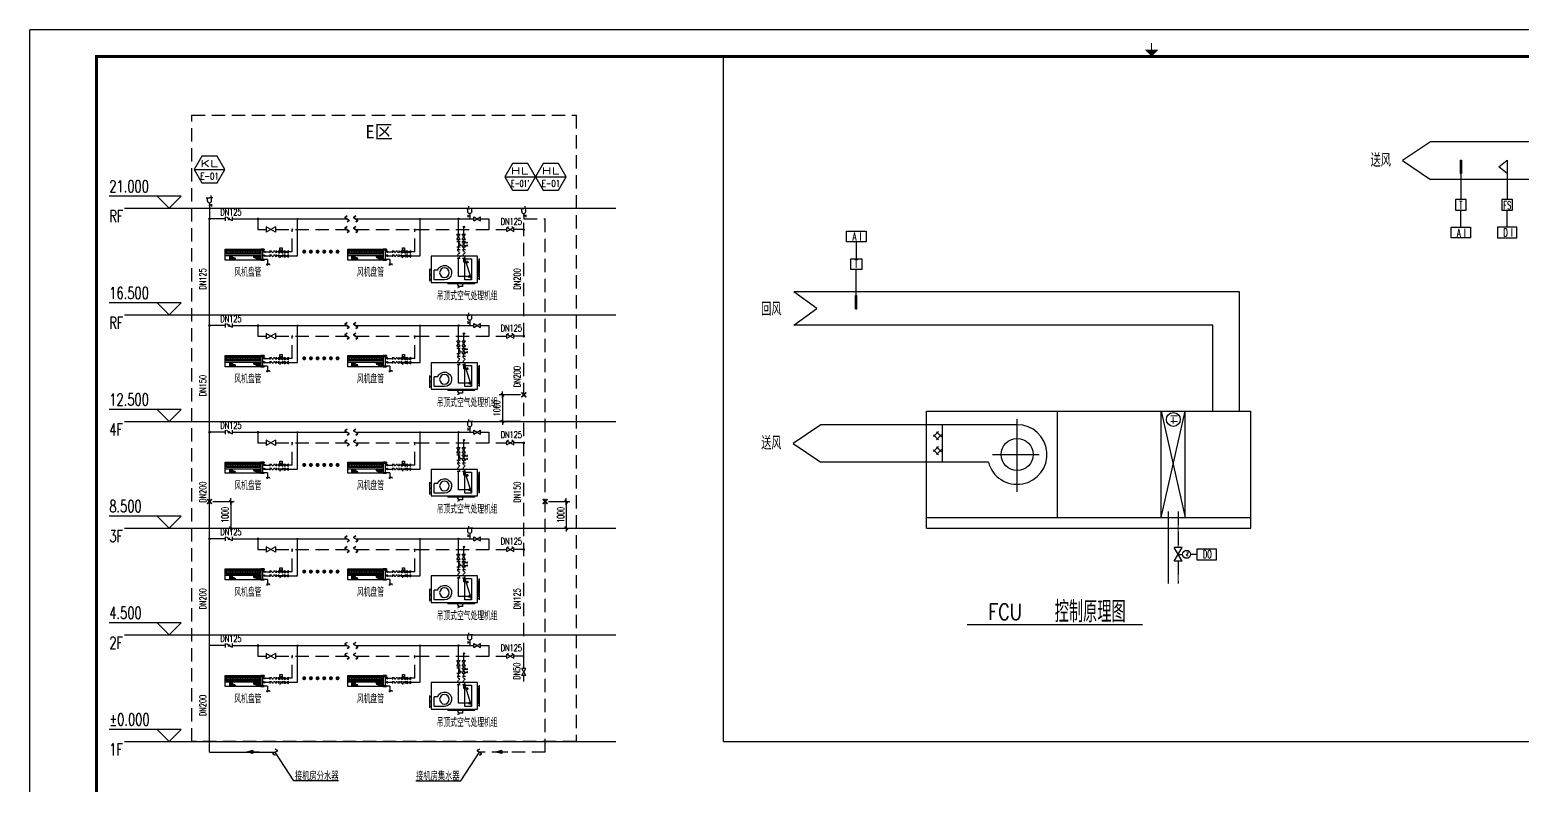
# Model space of a CAD drawing. Extents: x -345393 to -54719, y 203828 to 476815.
# Drawn here: x -261293 to -205349, y 300792 to 329124 of the extents above; entities that cross this region are included whole.
import ezdxf
from ezdxf.enums import TextEntityAlignment as Align

# ---------------------------------------------------------------- set-up
doc = ezdxf.new("R2010")
doc.units = 0
doc.header["$LTSCALE"] = 1000
doc.header["$MEASUREMENT"] = 0
for name, pattern in [('CHENG_DOTE', [1.42, 1, -0.2, 0.02, -0.2]), ('CONTINOUS', [0]), ('DASHDOT2', [0.5, 0.25, -0.125, 0, -0.125]), ('DASHED', [0.75, 0.5, -0.25])]:
    doc.linetypes.add(name, pattern=pattern)
doc.layers.get('0').update_dxf_attribs({"color": 252, "linetype": 'CONTINUOUS'})
doc.layers.get('Defpoints').update_dxf_attribs({"color": 252, "linetype": 'CONTINUOUS'})
for name, color, linetype in [('PUB_DIM', 252, 'CONTINUOUS'), ('PUB_TEXT', 252, 'CONTINUOUS'), ('图框', 252, 'CONTINUOUS'), ('暖通-水-标注', 95, 'CONTINUOUS'), ('暖通-水-水阀', 3, 'CONTINUOUS'), ('暖通-水-管道-供水', 1, 'CONTINUOUS'), ('暖通-水-管道-凝结水1', 128, 'DASHDOT2'), ('暖通-水-管道-回水', 6, 'DASHED'), ('暖通-水-管道-接点', 7, 'CONTINUOUS'), ('暖通-水-管道-水管', 6, 'CONTINUOUS'), ('暖通-水-管道-管径', 201, 'CONTINUOUS'), ('暖通-水-说明', 3, 'CONTINUOUS'), ('暖通-风-标注', 160, 'CONTINUOUS'), ('暖通-风-法兰', 2, 'CONTINUOUS'), ('暖通-风-设备', 40, 'CONTINUOUS'), ('暖通-风-说明', 3, 'CONTINUOUS'), ('暖通-风-轴线', 5, 'CHENG_DOTE'), ('暖通-风-风口标注', 3, 'CONTINUOUS'), ('暖通-风-风管', 4, 'CONTINUOUS')]:
    doc.layers.add(name, color=color, linetype=linetype)
doc.layers.add('暖通-风-风口', color=3, linetype='CONTINUOUS', lineweight=20)
doc.styles.add('_TCH_DIM', font='SIMPLEX', dxfattribs={"bigfont": 'GBCBIG'})
doc.styles.add('BT', font='romanc', dxfattribs={"bigfont": 'HZTXT.SHX'})
doc.styles.add('DIM_FONT', font='SIMPLEX', dxfattribs={"width": 0.7, "bigfont": 'GBCBIG'})
doc.styles.add('HT', font='simhei.ttf')
doc.styles.add('HZTXT', font='tj-romans1.shx', dxfattribs={"width": 0.75, "bigfont": 'tj-hztxt1.shx'})
doc.styles.add('HZXY', font='romans.shx', dxfattribs={"bigfont": 'HZTXT.SHX'})
doc.styles.add('M-TEXT2', font='romanc.shx', dxfattribs={"width": 0.8, "bigfont": 'hzf.shx'})
doc.styles.add('NT3', font='romans.shx', dxfattribs={"width": 0.65, "bigfont": 'hztxt.shx'})
doc.dimstyles.new('暖-标注100', dxfattribs={"dimscale": 0.85, "dimtxt": 300, "dimasz": 1, "dimexe": 150, "dimexo": 150, "dimgap": 100, "dimtad": 1, "dimdec": 0, "dimdsep": 46, "dimtxsty": 'NT3', "dimblk": '_DIMX', "dimcen": 0.09, "dimclrt": 7, "dimadec": 0, "dimazin": 0, "dimtfac": 1, "dimtdec": 0, "dimtix": 1, "dimtmove": 2, "dimatfit": 3, "dimldrblk": '_DIMX', "dimfxl": 0, "dimtolj": 1, "dimtzin": 0, "dimarcsym": 0})
pattern_1 = [(90, (170159.227, -52779.35), (31.75, 2e-15), [])]

# ---------------------------------------------------------------- blocks, each defined once
blk = doc.blocks.new('TJAD_TK_A1')
at = {"layer": '图框'}
for p in [(1341.38, 950.45), (500.38, 356.45)]:
    blk.add_line(p, (500.38, 950.45), dxfattribs=at)
at = {"layer": '图框', "const_width": 0.3}
blk.add_lwpolyline([(920.88, 942.95), (920.88, 945.45)], dxfattribs=at)
at = {"layer": '图框', "const_width": 1.2}
blk.add_lwpolyline([(1331.38, 940.45), (525.38, 940.45), (525.38, 366.45), (1331.38, 366.45)], close=True, dxfattribs=at)
at = {"layer": '图框'}
blk.add_solid([(918.38, 942.95), (923.38, 942.95), (920.88, 940.45)], dxfattribs=at)
blk = doc.blocks.new('平衡阀')
for p, q in [((260, -150), (-260, 150)), ((260, 150), (-260, -150)), ((-260, 150), (-260, -150)), ((260, 150), (260, -150)), ((-170, -98), (-170, -233)), ((170, -98), (170, -233))]:
    blk.add_line(p, q)
blk = doc.blocks.new('截止阀')
for p, q in [((-260, 150), (260, -150)), ((-260, -150), (260, 150)), ((-260, -150), (-260, 150)), ((260, -150), (260, 150))]:
    blk.add_line(p, q)
blk = doc.blocks.new('金属软管')
for p, q in [((0, -150), (0, 150)), ((800, -150), (800, 150))]:
    blk.add_line(p, q)
for centre, start, end in [((100, -26), 14.47751, 165.52249), ((500, -26), 14.47751, 165.52249), ((300, 26), 194.47751, 345.52249), ((700, 26), 194.47751, 345.52249)]:
    blk.add_arc(centre, 103, start, end)
blk = doc.blocks.new('1111')
at = {"layer": '暖通-风-标注'}
for p, q in [((-71, 0), (71, 0)), ((0, 71), (0, -71))]:
    blk.add_line(p, q, dxfattribs=at)
blk.add_circle((0, 0), 47.2, dxfattribs=at)
blk = doc.blocks.new('FJ-1')
at = {"layer": '暖通-水-水阀'}
for p, q in [((805, 1362), (710, 1362)), ((805, 1212), (710, 1362)), ((710, 1212), (805, 1362)), ((955, 1362), (860, 1362)), ((955, 1212), (860, 1362)), ((860, 1212), (955, 1362)), ((732, 1121), (678, 1121)), ((732, 1041), (678, 1041)), ((805, 1212), (710, 1212)), ((805, 1156), (710, 1156)), ((805, 1006), (710, 1156)), ((710, 1006), (805, 1156)), ((805, 1006), (710, 1006)), ((830, 1051), (879, 1028)), ((908, 1156), (855, 1039)), ((955, 1212), (860, 1212)), ((955, 1156), (860, 1156)), ((955, 1006), (860, 1006)), ((908, 1156), (908, 1006))]:
    blk.add_line(p, q, dxfattribs=at)
for centre in [(667, 1121), (667, 1041)]:
    blk.add_circle(centre, 11, dxfattribs=at)
at = {"layer": '暖通-水-管道-供水'}
for p, q in [((908, 1362), (908, 1789)), ((908, 1156), (908, 1212)), ((908, 929), (908, 1006)), ((908, 167), (908, 689)), ((613, 167), (908, 167))]:
    blk.add_line(p, q, dxfattribs=at)
at = {"layer": '暖通-水-管道-凝结水1'}
for p, q in [((800, -18), (800, -113)), ((800, -113), (925, -113))]:
    blk.add_line(p, q, dxfattribs=at)
at = {"layer": '暖通-水-管道-回水'}
for p, q in [((758, 1362), (758, 1564)), ((758, 1362), (758, 1489)), ((758, 1156), (758, 1212)), ((758, 1156), (758, 1193)), ((758, 929), (758, 1006)), ((658, 576), (758, 576)), ((758, 576), (758, 689))]:
    blk.add_line(p, q, dxfattribs=at)
at = {"layer": '暖通-水-管道-接点', "const_width": 37.5}
for points in [[(889, 1789, 1), (926, 1789, 1)], [(739, 1564, 1), (776, 1564, 1)]]:
    blk.add_lwpolyline(points, format="xyb", close=True, dxfattribs=at)
at = {"layer": '暖通-风-法兰'}
for p, q in [((326, 671), (326, 71)), ((1718, 36), (1718, 381))]:
    blk.add_line(p, q, dxfattribs=at)
at = {"layer": '暖通-风-设备', "ltscale": 0.5}
for p, q in [((353, 596), (353, 146)), ((729, 669), (541, 73))]:
    blk.add_line(p, q, dxfattribs=at)
at = {"layer": '暖通-风-设备'}
for p, q in [((1306, 73), (1598, 73)), ((1497, 344), (1598, 344)), ((1598, 73), (1598, 344)), ((461, -2), (461, -39)), ((461, -39), (1207, -39)), ((479, -2), (479, -39)), ((1188, -2), (1188, -39)), ((1207, -2), (1207, -39))]:
    blk.add_line(p, q, dxfattribs=at)
blk.add_lwpolyline([(379, 744), (1681, 744), (1681, -2), (379, -2)], close=True, dxfattribs=at)
at = {"layer": '暖通-风-设备', "ltscale": 0.5}
blk.add_lwpolyline([(729, 669), (541, 669), (541, 73), (729, 73)], close=True, dxfattribs=at)
at = {"layer": '暖通-风-设备'}
blk.add_circle((1306, 276), 135, dxfattribs=at)
blk.add_arc((1306, 276), 203, 19.4117, 270, dxfattribs=at)
at = {"layer": '暖通-风-轴线'}
for p, q in [((379, 371), (326, 371)), ((1681, 208), (1718, 208))]:
    blk.add_line(p, q, dxfattribs=at)
at = {"layer": '暖通-风-风管'}
for p, q in [((379, 634), (326, 634)), ((379, 109), (326, 109)), ((1681, 344), (1718, 344)), ((1681, 73), (1718, 73))]:
    blk.add_line(p, q, dxfattribs=at)
at = {"layer": '暖通-水-水阀', "xscale": 0.3000000000465661, "yscale": 0.2999999999883585, "zscale": 0.2999999999992724, "rotation": 90}
for p in [(758, 689), (908, 689)]:
    blk.add_blockref('金属软管', p, dxfattribs=at)
at = {"layer": '暖通-风-设备', "xscale": 0.375, "yscale": 0.375, "zscale": 0.375, "rotation": 180}
blk.add_blockref('1111', (658, 576), dxfattribs=at)
at = {"layer": '暖通-风-设备'}
for p, xscale, yscale, zscale in [((613, 167), 0.375, 0.375, 0.375), ((800, -18), 0.1875, 0.1875, 0.1875)]:
    blk.add_blockref('1111', p, dxfattribs=dict(at, xscale=xscale, yscale=yscale, zscale=zscale))
at = {"layer": '暖通-风-设备', "style": 'HZTXT'}
blk.add_text('~', height=156, rotation=90, dxfattribs=at).set_placement((979, -170))
blk = doc.blocks.new('FP1')
at = {"layer": '暖通-风-设备'}
h = blk.add_hatch(dxfattribs=at)
h.set_pattern_fill('CROSS', color=256, scale=210, style=0)
h.set_pattern_definition([(180, (31801193.28, -30023619.123), (-31.5, 31.5), [15.75, -47.25]), (90, (31801185.404, -30023626.998), (31.5, 31.5), [15.75, -47.25])])
h.paths.add_polyline_path([(636, -43), (636, -205), (-623, -205), (-623, -43)])
h.paths.add_polyline_path([(-587, -79), (-587, -169), (600, -169), (600, -79)], flags=16)
h = blk.add_hatch(dxfattribs=at)
h.set_pattern_fill('LINE', color=256, scale=10, angle=90, style=0)
h.set_pattern_definition(pattern_1)
edge = h.paths.add_edge_path()
edge.add_spline(control_points=[(-401, -252), (-399, -271), (-397, -322), (-288, -312), (-290, -380), (-290, -414)], knot_values=[0, 0, 0, 0, 84.614151, 223.849288, 366.633539, 366.633539, 366.633539, 366.633539], degree=3, periodic=0)
edge.add_line((-290, -414), (-518, -414))
edge.add_line((-518, -414), (-518, -252))
edge.add_line((-518, -252), (-401, -252))
h = blk.add_hatch(dxfattribs=at)
h.set_pattern_fill('LINE', color=256, scale=10, angle=90, style=0)
h.set_pattern_definition(pattern_1)
edge = h.paths.add_edge_path()
edge.add_line((665, -252), (665, -414))
edge.add_line((665, -414), (521, -414))
edge.add_spline(control_points=[(521, -414), (520, -395), (517, -344), (409, -354), (410, -286), (411, -252)], knot_values=[0, 0, 0, 0, 84.614151, 223.849288, 366.633539, 366.633539, 366.633539, 366.633539], degree=3, periodic=0)
edge.add_line((411, -252), (665, -252))
for p, q in [((791, 0), (665, 0)), ((791, 0), (791, -36)), ((665, -252), (-665, -252)), ((-531, -72), (-531, -162)), ((-468, -72), (-468, -162)), ((-406, -72), (-406, -162)), ((-343, -72), (-343, -162)), ((-281, -72), (-281, -162)), ((-218, -72), (-218, -162)), ((-156, -72), (-156, -162)), ((-93, -72), (-93, -162)), ((-31, -72), (-31, -162)), ((31, -72), (31, -162)), ((94, -72), (94, -162)), ((156, -72), (156, -162)), ((219, -72), (219, -162)), ((281, -72), (281, -162)), ((344, -72), (344, -162)), ((406, -72), (406, -162)), ((468, -72), (468, -162)), ((531, -72), (531, -162)), ((665, -36), (791, -36)), ((665, -378), (791, -378)), ((665, -414), (791, -414)), ((737, -36), (737, -378)), ((789, -94), (737, -94)), ((789, -103), (737, -103)), ((789, -112), (737, -112)), ((789, -244), (737, -244)), ((789, -253), (737, -253)), ((789, -262), (737, -262)), ((798, -85), (789, -85)), ((789, -85), (789, -121)), ((798, -121), (789, -121)), ((789, -235), (789, -271)), ((798, -235), (789, -235)), ((798, -271), (789, -271)), ((791, -378), (791, -414)), ((798, -85), (798, -121)), ((822, -94), (798, -94)), ((832, -103), (798, -103)), ((822, -112), (798, -112)), ((798, -235), (798, -271)), ((822, -244), (798, -244)), ((832, -253), (798, -253)), ((822, -262), (798, -262))]:
    blk.add_line(p, q, dxfattribs=at)
for points in [[(665, -414), (-665, -414), (-665, 0), (665, 0)], [(629, -198), (-629, -198), (-629, -36), (629, -36)], [(593, -162), (-593, -162), (-593, -72), (593, -72)]]:
    blk.add_lwpolyline(points, close=True, dxfattribs=at)
for centre, radius, start, end in [((822, -103), 18, 210, 150), ((822, -253), 18, 210, 150), ((822, -103), 9, 270, 90), ((822, -253), 9, 270, 90)]:
    blk.add_arc(centre, radius, start, end, dxfattribs=at)
for points in [[(-401, -252), (-399, -271), (-397, -322), (-288, -312), (-290, -380), (-290, -414)], [(521, -414), (520, -395), (517, -344), (409, -354), (410, -286), (411, -252)]]:
    blk.add_open_spline(points, degree=3, knots=[0, 0, 0, 0, 84.614151, 223.849288, 366.633539, 366.633539, 366.633539, 366.633539], dxfattribs=at)
blk = doc.blocks.new('FP3')
at = {"layer": '暖通-水-水阀'}
for p, q in [((341, -1279), (341, -1184)), ((491, -1279), (341, -1184)), ((491, -1184), (341, -1279)), ((341, -1429), (341, -1334)), ((491, -1429), (341, -1334)), ((491, -1334), (341, -1429)), ((491, -1279), (491, -1184)), ((491, -1429), (491, -1334)), ((545, -1279), (545, -1184)), ((695, -1279), (545, -1184)), ((695, -1184), (545, -1279)), ((545, -1429), (545, -1334)), ((545, -1381), (695, -1381)), ((545, -1381), (664, -1440)), ((620, -1172), (620, -1231)), ((675, -1417), (652, -1463)), ((695, -1279), (695, -1184)), ((695, -1429), (695, -1334))]:
    blk.add_line(p, q, dxfattribs=at)
blk.add_lwpolyline([(578, -1172), (662, -1172), (662, -1087), (578, -1087)], close=True, dxfattribs=at)
at = {"layer": '暖通-水-管道-供水'}
for p, q in [((0, -1381), (0, 0)), ((341, -1381), (0, -1381)), ((491, -1381), (545, -1381)), ((695, -1381), (783, -1381))]:
    blk.add_line(p, q, dxfattribs=at)
at = {"layer": '暖通-水-管道-凝结水1'}
for q in [(1255, -1524), (1129, -1695)]:
    blk.add_line((1129, -1524), q, dxfattribs=at)
at = {"layer": '暖通-水-管道-回水'}
for p, q in [((200, -1231), (200, -400)), ((200, -1231), (341, -1231)), ((491, -1231), (545, -1231)), ((695, -1231), (783, -1231)), ((1207, -1231), (1023, -1231)), ((1207, -1381), (1023, -1381))]:
    blk.add_line(p, q, dxfattribs=at)
at = {"layer": '暖通-水-管道-接点', "const_width": 37.5}
for points in [[(19, 0, -1), (-19, 0, -1)], [(219, -400, -1), (181, -400, -1)]]:
    blk.add_lwpolyline(points, format="xyb", close=True, dxfattribs=at)
at = {"layer": '暖通-水-水阀', "xscale": -0.3000000000465661, "yscale": 0.2999999999883585, "zscale": 0.2999999999992724}
for p in [(1023, -1231), (1023, -1381)]:
    blk.add_blockref('金属软管', p, dxfattribs=at)
at = {"layer": '暖通-风-风口', "xscale": -1}
blk.add_blockref('FP1', (2047, -1128), dxfattribs=at)
at = {"layer": '暖通-风-设备', "style": 'HZTXT'}
blk.add_text('~', height=156, rotation=180, dxfattribs=at).set_placement((1183, -1645))
blk = doc.blocks.new('zdz')
for points in [[(-0.46, 0.47), (-0.75, 0)], [(-0.28, 0.47), (-0.46, 0.47)], [(0.28, -0.47), (-0.28, 0.47)], [(0.75, 0), (0.48, -0.47)], [(0.48, -0.47), (0.28, -0.47)]]:
    blk.add_lwpolyline(points, close=True)
blk = doc.blocks.new('蝶阀150-2')
for p, q in [((-130, 75), (-130, -75)), ((94, 63), (-94, -63)), ((130, 75), (130, -75))]:
    blk.add_line(p, q)
at = {"const_width": 49.7}
blk.add_lwpolyline([(-25, -1, 1), (25, -1, 1)], format="xyb", close=True, dxfattribs=at)
blk = doc.blocks.new('自动排气阀')
for p, q in [((-189, 616), (0, 616)), ((-118, 431), (-118, 616)), ((120, 174), (-25, 174)), ((189, 616), (0, 616)), ((0, 314), (0, 0)), ((69, 746), (69, 616)), ((118, 431), (118, 616)), ((120, 248), (120, 109))]:
    blk.add_line(p, q)
at = {"const_width": 50}
blk.add_lwpolyline([(0, 199, 1), (0, 149, 1)], format="xyb", close=True, dxfattribs=at)
blk.add_arc((0, 431), 118, 180, 0)
blk = doc.blocks.new('箭头')
at = {"color": 3, "linetype": 'CONTINOUS'}
for p, q in [((-317, 0), (381, 0)), ((32, 84), (381, 0)), ((32, 84), (32, -84)), ((32, -84), (381, 0))]:
    blk.add_line(p, q, dxfattribs=at)
blk = doc.blocks.new('A$C1EAF5DBC')
at = {"layer": '暖通-水-管道-供水'}
for p, q in [((0, -462), (0, 0)), ((0, -953), (0, -722))]:
    blk.add_line(p, q, dxfattribs=at)
at = {"layer": '暖通-水-水阀', "xscale": 0.5, "yscale": 0.5, "zscale": 0.5, "rotation": 90}
blk.add_blockref('截止阀', (0, -592), dxfattribs=at)
at = {"layer": '暖通-水-管道-管径', "style": 'NT3', "width": 0.65}
blk.add_text('DN50', height=250, rotation=90, dxfattribs=at).set_placement((-139, -884))
blk = doc.blocks.new('MB-W-SYS-SN')
blk.add_line((-577, 0), (577, 0))
blk.add_lwpolyline([(-289, 500), (-577, 0), (-289, -500), (289, -500), (577, 0), (289, 500)], close=True)
at = {"style": 'M-TEXT2'}
for tag, width, p, p2 in [('系统类型', 1.25683, (-345, 104), (313, 104)), ('系统编号', 0.607865, (-343, -368), (345, -368))]:
    blk.add_attdef(tag, text='', height=250, dxfattribs=dict(at, width=width)).set_placement(p, p2, align=Align.FIT)
blk = doc.blocks.new('gdzj')
at = {"layer": '暖通-水-水阀'}
for p, q in [((106, 106), (-106, -106)), ((-106, 106), (106, -106))]:
    blk.add_line(p, q, dxfattribs=at)
at = {"layer": '暖通-水-水阀', "const_width": 75}
for points in [[(-106, -106), (106, 106)], [(106, -106), (-106, 106)]]:
    blk.add_lwpolyline(points, dxfattribs=at)
blk = doc.blocks.new('_DIMX')
blk.add_line((-150, 0), (150, 0))
at = {"const_width": 50}
blk.add_lwpolyline([(-70, -70), (70, 70)], dxfattribs=at)
blk = doc.blocks.new('*D53')
at = {"layer": 'Defpoints', "color": 0}
for p in [(-241978, 311431), (-241978, 310431), (-241182, 310431)]:
    blk.add_point(p, dxfattribs=at)
at = {"layer": '暖通-水-标注', "color": 0, "lineweight": -2}
for p, q in [((-241850, 311431), (-241054, 311431)), ((-241182, 311430), (-241182, 310432)), ((-241850, 310431), (-241054, 310431))]:
    blk.add_line(p, q, dxfattribs=at)
at = {"layer": '暖通-水-标注', "color": 0, "lineweight": -2, "xscale": 0.85, "yscale": 0.85, "zscale": 0.85}
for p, rotation in [((-241182, 311431), 90), ((-241182, 310431), 270)]:
    blk.add_blockref('_DIMX', p, dxfattribs=dict(at, rotation=rotation))
at = {"layer": '暖通-水-标注', "color": 7, "insert": (-241394, 310931), "char_height": 255, "attachment_point": 5, "rotation": 90, "style": 'NT3'}
blk.add_mtext('\\A1;1000', dxfattribs=at)
blk = doc.blocks.new('*D54')
at = {"layer": 'Defpoints', "color": 0}
for p in [(-254558, 311431), (-254558, 310431), (-253762, 310431)]:
    blk.add_point(p, dxfattribs=at)
at = {"layer": '暖通-水-标注', "color": 0, "lineweight": -2}
for p, q in [((-254431, 311431), (-253635, 311431)), ((-253762, 311430), (-253762, 310432)), ((-254431, 310431), (-253635, 310431))]:
    blk.add_line(p, q, dxfattribs=at)
at = {"layer": '暖通-水-标注', "color": 0, "lineweight": -2, "xscale": 0.85, "yscale": 0.85, "zscale": 0.85}
for p, rotation in [((-253762, 311431), 90), ((-253762, 310431), 270)]:
    blk.add_blockref('_DIMX', p, dxfattribs=dict(at, rotation=rotation))
at = {"layer": '暖通-水-标注', "color": 7, "insert": (-253975, 310931), "char_height": 255, "attachment_point": 5, "rotation": 90, "style": 'NT3'}
blk.add_mtext('\\A1;1000', dxfattribs=at)
blk = doc.blocks.new('*D55')
at = {"layer": 'Defpoints', "color": 0}
for p in [(-242778, 315431), (-243574, 314431), (-242778, 314431)]:
    blk.add_point(p, dxfattribs=at)
at = {"layer": '暖通-水-标注', "color": 0, "lineweight": -2}
for p, q in [((-242905, 315431), (-243701, 315431)), ((-243574, 315430), (-243574, 314432)), ((-242905, 314431), (-243701, 314431))]:
    blk.add_line(p, q, dxfattribs=at)
at = {"layer": '暖通-水-标注', "color": 0, "lineweight": -2, "xscale": 0.85, "yscale": 0.85, "zscale": 0.85}
for p, rotation in [((-243574, 315431), 90), ((-243574, 314431), 270)]:
    blk.add_blockref('_DIMX', p, dxfattribs=dict(at, rotation=rotation))
at = {"layer": '暖通-水-标注', "color": 7, "insert": (-243786, 314931), "char_height": 255, "attachment_point": 5, "rotation": 90, "style": 'NT3'}
blk.add_mtext('\\A1;1000', dxfattribs=at)

msp = doc.modelspace()

# ---------------------------------------------------------------- linework, layer by layer
at = {"layer": 'PUB_DIM'}
for p, q in [((-235290.42451, 302431.25528), (-235290.42451, 328124.43019)), ((-255614.43245, 322881.25528), (-258314.43245, 322881.25528)), ((-256064.43245, 322431.25528), (-256514.43245, 322881.25528)), ((-256064.43245, 322431.25528), (-255614.43245, 322881.25528)), ((-257750.52944, 322431.25528), (-239323.62611, 322431.25528)), ((-255614.43245, 318881.25528), (-258314.43245, 318881.25528)), ((-256064.43245, 318431.25528), (-256514.43245, 318881.25528)), ((-256064.43245, 318431.25528), (-255614.43245, 318881.25528)), ((-257750.52944, 318431.25528), (-239323.62611, 318431.25528)), ((-255614.43245, 314881.25528), (-258314.43245, 314881.25528)), ((-257750.52944, 314431.25528), (-239323.62611, 314431.25528)), ((-256064.43245, 314431.25528), (-256514.43245, 314881.25528)), ((-256064.43245, 314431.25528), (-255614.43245, 314881.25528)), ((-255614.43245, 310881.25528), (-258314.43245, 310881.25528)), ((-256064.43245, 310431.25528), (-256514.43245, 310881.25528)), ((-256064.43245, 310431.25528), (-255614.43245, 310881.25528)), ((-257750.52944, 310431.25528), (-239323.62611, 310431.25528)), ((-255614.43245, 306881.25528), (-258314.43245, 306881.25528)), ((-256064.43245, 306431.25528), (-256514.43245, 306881.25528)), ((-256064.43245, 306431.25528), (-255614.43245, 306881.25528)), ((-257750.52944, 306431.25528), (-239323.62611, 306431.25528)), ((-255614.43245, 302881.25528), (-258314.43245, 302881.25528)), ((-256064.43245, 302431.25528), (-256514.43245, 302881.25528)), ((-256064.43245, 302431.25528), (-255614.43245, 302881.25528)), ((-257750.52944, 302431.25528), (-239323.62611, 302431.25528)), ((-235290.42451, 302431.25528), (-186192.68235, 302431.25528))]:
    msp.add_line(p, q, dxfattribs=at)
at = {"layer": '暖通-水-管道-供水'}
for p, q in [((-254558.15673, 322431.25528), (-254558.15673, 322031.25528)), ((-254558.15673, 302031.25528), (-254558.15673, 322031.25528)), ((-253961.17007, 322031.25528), (-254558.15673, 322031.25528)), ((-253701.45276, 322031.25528), (-249398.84246, 322031.25528)), ((-252739.89988, 322031.25528), (-252739.89988, 321631.25528)), ((-249074.81776, 322031.25528), (-244652.36042, 322031.25528)), ((-244392.6431, 322031.25528), (-244087.78456, 322031.25528)), ((-244087.78456, 322031.25528), (-244087.78456, 321631.25528)), ((-253961.17007, 318031.25528), (-254558.15673, 318031.25528)), ((-253701.45276, 318031.25528), (-249398.84246, 318031.25528)), ((-252739.89988, 318031.25528), (-252739.89988, 317631.25528)), ((-249074.81776, 318031.25528), (-244652.36042, 318031.25528)), ((-244392.6431, 318031.25528), (-244087.78456, 318031.25528)), ((-244087.78456, 318031.25528), (-244087.78456, 317631.25528)), ((-253961.17007, 314031.25528), (-254558.15673, 314031.25528)), ((-253701.45276, 314031.25528), (-249398.84246, 314031.25528)), ((-252739.89988, 314031.25528), (-252739.89988, 313631.25528)), ((-249074.81776, 314031.25528), (-244652.36042, 314031.25528)), ((-244392.6431, 314031.25528), (-244087.78456, 314031.25528)), ((-244087.78456, 314031.25528), (-244087.78456, 313631.25528)), ((-253961.17007, 310031.25528), (-254558.15673, 310031.25528)), ((-253701.45276, 310031.25528), (-249398.84246, 310031.25528)), ((-252739.89988, 310031.25528), (-252739.89988, 309631.25528)), ((-249074.81776, 310031.25528), (-244652.36042, 310031.25528)), ((-244392.6431, 310031.25528), (-244087.78456, 310031.25528)), ((-244087.78456, 310031.25528), (-244087.78456, 309631.25528)), ((-253961.17007, 306031.25528), (-254558.15673, 306031.25528)), ((-253701.45276, 306031.25528), (-249398.84246, 306031.25528)), ((-252739.89988, 306031.25528), (-252739.89988, 305631.25528)), ((-249074.81776, 306031.25528), (-244652.36042, 306033.4485)), ((-244392.6431, 306031.25528), (-244087.78456, 306031.25528)), ((-244087.78456, 306031.25528), (-244087.78456, 305631.25528)), ((-254558.15673, 302031.25528), (-252095.09569, 302031.25528))]:
    msp.add_line(p, q, dxfattribs=at)
for points, const_width in [([(-254533.15673, 322031.25528, -1), (-254583.15673, 322031.25528, -1)], 50), ([(-252764.89988, 322031.25528, 1), (-252714.89988, 322031.25528, 1)], 50), ([(-242752.5669, 321631.25528, -1), (-242802.5669, 321631.25528, -1)], 50), ([(-250970.25391, 320803.50103, -1), (-251045.25391, 320803.50103, -1)], 75), ([(-250720.25391, 320803.50103, -1), (-250795.25391, 320803.50103, -1)], 75), ([(-250470.25391, 320803.50103, -1), (-250545.25391, 320803.50103, -1)], 75), ([(-250220.25391, 320803.50103, -1), (-250295.25391, 320803.50103, -1)], 75), ([(-249970.25391, 320803.50103, -1), (-250045.25391, 320803.50103, -1)], 75), ([(-249720.25391, 320803.50103, -1), (-249795.25391, 320803.50103, -1)], 75), ([(-254533.15673, 318031.25528, -1), (-254583.15673, 318031.25528, -1)], 50), ([(-252764.89988, 318031.25528, 1), (-252714.89988, 318031.25528, 1)], 50), ([(-242752.5669, 317631.25528, -1), (-242802.5669, 317631.25528, -1)], 50), ([(-250970.25391, 316803.50103, -1), (-251045.25391, 316803.50103, -1)], 75), ([(-250720.25391, 316803.50103, -1), (-250795.25391, 316803.50103, -1)], 75), ([(-250470.25391, 316803.50103, -1), (-250545.25391, 316803.50103, -1)], 75), ([(-250220.25391, 316803.50103, -1), (-250295.25391, 316803.50103, -1)], 75), ([(-249970.25391, 316803.50103, -1), (-250045.25391, 316803.50103, -1)], 75), ([(-249720.25391, 316803.50103, -1), (-249795.25391, 316803.50103, -1)], 75), ([(-254533.15673, 314031.25528, -1), (-254583.15673, 314031.25528, -1)], 50), ([(-252764.89988, 314031.25528, 1), (-252714.89988, 314031.25528, 1)], 50), ([(-242752.5669, 313631.25528, -1), (-242802.5669, 313631.25528, -1)], 50), ([(-250970.25391, 312803.50103, -1), (-251045.25391, 312803.50103, -1)], 75), ([(-250720.25391, 312803.50103, -1), (-250795.25391, 312803.50103, -1)], 75), ([(-250470.25391, 312803.50103, -1), (-250545.25391, 312803.50103, -1)], 75), ([(-250220.25391, 312803.50103, -1), (-250295.25391, 312803.50103, -1)], 75), ([(-249970.25391, 312803.50103, -1), (-250045.25391, 312803.50103, -1)], 75), ([(-249720.25391, 312803.50103, -1), (-249795.25391, 312803.50103, -1)], 75), ([(-254533.15673, 310031.25528, -1), (-254583.15673, 310031.25528, -1)], 50), ([(-252764.89988, 310031.25528, 1), (-252714.89988, 310031.25528, 1)], 50), ([(-242752.5669, 309631.25528, -1), (-242802.5669, 309631.25528, -1)], 50), ([(-250970.25391, 308803.50103, -1), (-251045.25391, 308803.50103, -1)], 75), ([(-250720.25391, 308803.50103, -1), (-250795.25391, 308803.50103, -1)], 75), ([(-250470.25391, 308803.50103, -1), (-250545.25391, 308803.50103, -1)], 75), ([(-250220.25391, 308803.50103, -1), (-250295.25391, 308803.50103, -1)], 75), ([(-249970.25391, 308803.50103, -1), (-250045.25391, 308803.50103, -1)], 75), ([(-249720.25391, 308803.50103, -1), (-249795.25391, 308803.50103, -1)], 75), ([(-252764.89988, 306031.25528, 1), (-252714.89988, 306031.25528, 1)], 50), ([(-250970.25391, 304803.50103, -1), (-251045.25391, 304803.50103, -1)], 75), ([(-250720.25391, 304803.50103, -1), (-250795.25391, 304803.50103, -1)], 75), ([(-250470.25391, 304803.50103, -1), (-250545.25391, 304803.50103, -1)], 75), ([(-250220.25391, 304803.50103, -1), (-250295.25391, 304803.50103, -1)], 75), ([(-249970.25391, 304803.50103, -1), (-250045.25391, 304803.50103, -1)], 75), ([(-249720.25391, 304803.50103, -1), (-249795.25391, 304803.50103, -1)], 75)]:
    msp.add_lwpolyline(points, format="xyb", close=True, dxfattribs=dict(at, const_width=const_width))
at = {"layer": '暖通-水-管道-回水'}
for p, q in [((-242777.5669, 305631.25528), (-242777.5669, 322031.25528)), ((-242777.5669, 322031.25528), (-241977.5669, 322031.25528)), ((-241977.5669, 302031.25528), (-241977.5669, 322031.25528)), ((-252739.89988, 321631.25528), (-252435.86184, 321631.25528)), ((-252089.57209, 321631.25528), (-249398.84246, 321631.25528)), ((-249074.81776, 321631.25528), (-243407.70076, 321631.25528)), ((-242777.5669, 321631.25528), (-243147.98345, 321631.25528)), ((-252739.89988, 317631.25528), (-252435.86184, 317631.25528)), ((-252089.57209, 317631.25528), (-249398.84246, 317631.25528)), ((-249074.81776, 317631.25528), (-243407.70076, 317631.25528)), ((-242777.5669, 317631.25528), (-243147.98345, 317631.25528)), ((-252739.89988, 313631.25528), (-252435.86184, 313631.25528)), ((-252089.57209, 313631.25528), (-249398.84246, 313631.25528)), ((-249074.81776, 313631.25528), (-243407.70076, 313631.25528)), ((-242777.5669, 313631.25528), (-243147.98345, 313631.25528)), ((-252739.89988, 309631.25528), (-252435.86184, 309631.25528)), ((-252089.57209, 309631.25528), (-249398.84246, 309631.25528)), ((-249074.81776, 309631.25528), (-243407.70076, 309631.25528)), ((-242777.5669, 309631.25528), (-243147.98345, 309631.25528)), ((-252739.89988, 305631.25528), (-252435.86184, 305631.25528)), ((-252089.57209, 305631.25528), (-249398.84246, 305631.25528)), ((-249074.81776, 305631.25528), (-243407.70076, 305631.25528)), ((-242777.5669, 305631.25528), (-243147.98345, 305631.25528)), ((-241977.5669, 302031.25528), (-244440.62793, 302031.25528))]:
    msp.add_line(p, q, dxfattribs=at)
at = {"layer": '暖通-水-管道-水管'}
for p, q in [((-218613.20684, 311056.77848), (-218613.20684, 308353.79152)), ((-219576.15899, 306804.24957), (-226150.89813, 306804.24957))]:
    msp.add_line(p, q, dxfattribs=at)
at = {"layer": '暖通-水-管道-水管', "linetype": 'DASHED'}
for p, q in [((-218243.23233, 311056.77848), (-218243.23233, 309710.23259)), ((-218243.23233, 309190.53201), (-218243.23233, 308353.79152))]:
    msp.add_line(p, q, dxfattribs=at)
at = {"layer": '暖通-水-管道-水管', "const_width": 40}
msp.add_lwpolyline([(-218613.20684, 311056.77848), (-218613.20684, 308353.79152)], dxfattribs=at)
at = {"layer": '暖通-水-管道-水管', "linetype": 'DASHED', "const_width": 40}
for points in [[(-218243.23233, 311056.77848), (-218243.23233, 309710.23259)], [(-218243.23233, 309190.53201), (-218243.23233, 308353.79152)]]:
    msp.add_lwpolyline(points, dxfattribs=at)
at = {"layer": '暖通-水-管道-管径', "color": 251, "linetype": 'DASHED'}
msp.add_lwpolyline([(-255224.89044, 325925.35512), (-240807.98391, 325925.35512), (-240807.98391, 302431.25528), (-255224.89044, 302431.25528)], close=True, dxfattribs=at)
at = {"layer": '暖通-风-设备', "color": 3}
for p, q in [((-208789.28736, 324922.14944), (-209832.44383, 324218.08399)), ((-201433.62575, 324922.14944), (-208789.28736, 324922.14944)), ((-209832.44383, 324218.08399), (-208789.28736, 323514.01854)), ((-207674.25946, 324240.69078), (-207624.25946, 324240.69078)), ((-207674.25946, 324240.69078), (-207674.25946, 323734.27724)), ((-207624.25946, 324240.69078), (-207624.25946, 323734.27724)), ((-206217.35708, 323987.48401), (-205911.63311, 324240.69078)), ((-205911.63311, 323734.27724), (-206217.35708, 323987.48401)), ((-205911.63311, 324240.69078), (-205911.63311, 323734.27724)), ((-202513.54928, 323514.01854), (-208789.28736, 323514.01854)), ((-207674.25946, 323734.27724), (-207624.25946, 323734.27724)), ((-207649.25946, 323734.27724), (-207649.25946, 322761.74951)), ((-205911.63311, 323734.27724), (-205911.63311, 322761.74951)), ((-207649.25946, 321718.16988), (-207649.25946, 322361.82255)), ((-205911.63311, 321718.16988), (-205911.63311, 322361.82255)), ((-230310.42897, 321177.61328), (-230310.42897, 320533.9606)), ((-230310.42897, 319161.50591), (-230310.42897, 320134.03364)), ((-231794.00609, 318676.05729), (-232654.70933, 319300.81917)), ((-215941.12934, 319300.81917), (-232654.70933, 319300.81917)), ((-230335.42897, 319161.50591), (-230285.42897, 319161.50591)), ((-230335.42897, 318655.09237), (-230335.42897, 319161.50591)), ((-230285.42897, 318655.09237), (-230285.42897, 319161.50591)), ((-215941.12934, 314826.15599), (-215941.12934, 319300.81917)), ((-232654.70933, 318051.2954), (-231794.00609, 318676.05729)), ((-230335.42897, 318655.09237), (-230285.42897, 318655.09237)), ((-216941.12934, 318051.2954), (-232654.70933, 318051.2954)), ((-216941.12934, 314826.15599), (-216941.12934, 318051.2954)), ((-227673.47099, 310426.15599), (-227673.47099, 314826.15599)), ((-227673.47099, 314826.15599), (-215525.73748, 314826.15599)), ((-224279.44266, 311795.06241), (-224279.44266, 314521.63415)), ((-222770.53884, 310826.15599), (-222770.53884, 314826.15599)), ((-218878.21959, 314826.15599), (-217978.21959, 310826.15599)), ((-218878.21959, 310826.15599), (-217978.21959, 314826.15599)), ((-218878.21959, 310826.15599), (-218878.21959, 314826.15599)), ((-217978.21959, 310826.15599), (-217978.21959, 314826.15599)), ((-215525.73748, 310426.15599), (-215525.73748, 314826.15599)), ((-231635.10427, 314313.23526), (-232678.26074, 313609.16981)), ((-224279.44266, 314313.23526), (-231635.10427, 314313.23526)), ((-227231.71154, 313744.31453), (-227420.85262, 313933.45561)), ((-227228.86334, 314053.8007), (-227418.00442, 313864.65963)), ((-227118.57446, 313857.45162), (-227307.71554, 314046.59269)), ((-227115.72626, 313940.66362), (-227304.86733, 313751.52254)), ((-227078.32916, 312905.10435), (-227078.32916, 314313.23526)), ((-232678.26074, 313609.16981), (-231635.10427, 312905.10435)), ((-227231.71154, 313186.21991), (-227420.85262, 313375.36098)), ((-227228.86334, 313495.70608), (-227418.00442, 313306.565)), ((-227118.57446, 313299.35699), (-227307.71554, 313488.49807)), ((-227115.72626, 313382.569), (-227304.86733, 313193.42792)), ((-225359.36619, 312905.10435), (-231635.10427, 312905.10435)), ((-225208.85846, 313195.06241), (-223449.17134, 313195.06241)), ((-227673.47099, 310826.15599), (-215525.73748, 310826.15599)), ((-227673.47099, 310426.15599), (-215525.73748, 310426.15599)), ((-218093.2077, 309190.53201), (-218393.25697, 309710.23259)), ((-218393.25697, 309190.53201), (-218093.2077, 309710.23259)), ((-218093.2077, 309710.23259), (-218393.25697, 309710.23259)), ((-218243.23233, 309450.3823), (-218077.9947, 309450.3823)), ((-217544.28585, 309450.25392), (-217777.71563, 309450.25392)), ((-217544.28585, 309450.25392), (-217730.73906, 309450.25392)), ((-218093.2077, 309190.53201), (-218393.25697, 309190.53201))]:
    msp.add_line(p, q, dxfattribs=at)
for points in [[(-207445.86126, 322761.74951), (-207852.65767, 322761.74951), (-207852.65767, 322361.82255), (-207445.86126, 322361.82255)], [(-205708.23491, 322761.74951), (-206115.03132, 322761.74951), (-206115.03132, 322361.82255), (-205708.23491, 322361.82255)], [(-207283.57485, 321318.24291), (-208014.94408, 321318.24291), (-208014.94408, 321718.16988), (-207283.57485, 321718.16988)], [(-205545.9485, 321718.16988), (-206277.31773, 321718.16988), (-206277.31773, 321318.24291), (-205545.9485, 321318.24291)], [(-229944.74435, 321177.61328), (-230676.11359, 321177.61328), (-230676.11359, 321577.54024), (-229944.74435, 321577.54024)], [(-230107.03076, 320134.03364), (-230513.82717, 320134.03364), (-230513.82717, 320533.9606), (-230107.03076, 320533.9606)], [(-216812.91662, 309650.2174), (-217544.28585, 309650.2174), (-217544.28585, 309250.29044), (-216812.91662, 309250.29044)]]:
    msp.add_lwpolyline(points, close=True, dxfattribs=at)
for centre, radius in [((-218424.46336, 314511.4816), 260), ((-224279.44266, 313195.06241), 600), ((-217927.8548, 309451.15343), 150.14187)]:
    msp.add_circle(centre, radius, dxfattribs=at)
msp.add_arc((-224279.44266, 313195.06241), 1118.17285, 195.029371105, 90, dxfattribs=at)
at = {"layer": '暖通-风-说明'}
for p, q in [((-251396.31413, 300960.24679), (-252095.09569, 302031.25528)), ((-245139.4095, 300960.24679), (-244440.62793, 302031.25528)), ((-249718.83565, 300960.24679), (-251396.31413, 300960.24679)), ((-246816.88797, 300960.24679), (-245139.4095, 300960.24679))]:
    msp.add_line(p, q, dxfattribs=at)

# ---------------------------------------------------------------- block references
at = {"xscale": -1}
for p in [(-251257.45934, 322031.25528), (-246665.426, 322031.25528), (-251257.45934, 318031.25528), (-246665.426, 318031.25528), (-251257.45934, 314031.25528), (-246665.426, 314031.25528), (-251257.45934, 310031.25528), (-246665.426, 310031.25528), (-251257.45934, 306031.25528), (-246665.426, 306031.25528)]:
    msp.add_blockref('FP3', p, dxfattribs=at)
at = {"layer": '图框', "xscale": 100, "yscale": 100, "zscale": 100}
msp.add_blockref('TJAD_TK_A1', (-311330.59827, 234079.50806), dxfattribs=at)
at = {"layer": '暖通-水-水阀'}
for name, p, xscale, yscale, zscale in [('自动排气阀', (-254558.15673, 322431.25528), 0.6428571427074661, 0.6428571427906198, 0.6428571428555837), ('自动排气阀', (-244802.36042, 322031.25528), -0.642857142694993, 0.6428571427823044, 0.6428571428555837), ('自动排气阀', (-242777.5669, 322031.25528), 0.6428571427074661, 0.6428571427906198, 0.6428571428555837), ('截止阀', (-244522.50176, 322031.25528), 0.5, 0.5, 0.5), ('自动排气阀', (-244802.36042, 318031.25528), -0.642857142694993, 0.6428571427823044, 0.6428571428555837), ('截止阀', (-244522.50176, 318031.25528), 0.5, 0.5, 0.5), ('gdzj', (-242777.5669, 315431.25528), 0.833333333954215, 0.833333333954215, 0.8333333333333334), ('自动排气阀', (-244802.36042, 314031.25528), -0.642857142694993, 0.6428571427823044, 0.6428571428555837), ('截止阀', (-244522.50176, 314031.25528), 0.5, 0.5, 0.5), ('gdzj', (-254558.15673, 311431.25528), -0.833333333954215, 0.833333333954215, 0.8333333333333334), ('gdzj', (-241977.5669, 311431.25528), -0.833333333954215, 0.833333333954215, 0.8333333333333334), ('自动排气阀', (-244802.36042, 310031.25528), -0.642857142694993, 0.6428571427823044, 0.6428571428555837), ('截止阀', (-244522.50176, 310031.25528), 0.5, 0.5, 0.5), ('自动排气阀', (-244802.36042, 306031.25528), -0.642857142694993, 0.6428571427823044, 0.6428571428555837), ('截止阀', (-244522.50176, 306031.25528), 0.5, 0.5, 0.5), ('箭头', (-252911.67617, 302031.25528), -0.6666666666860692, 0.6666666666860692, 0.6666666666666666), ('箭头', (-243581.73634, 302031.25528), -0.6666666666860692, 0.6666666666860692, 0.6666666666666666)]:
    msp.add_blockref(name, p, dxfattribs=dict(at, xscale=xscale, yscale=yscale, zscale=zscale))
at = {"layer": '暖通-水-水阀', "xscale": -1, "rotation": 180}
for p in [(-253831.23873, 322031.14722), (-253831.23873, 322031.14722), (-253831.23873, 318031.14722), (-253831.23873, 318031.14722), (-253831.23873, 314031.14722), (-253831.23873, 314031.14722), (-253831.23873, 310031.14722), (-253831.23873, 310031.14722), (-253831.23873, 306031.14722), (-253831.23873, 306031.14722)]:
    msp.add_blockref('蝶阀150-2', p, dxfattribs=at)
at = {"layer": '暖通-水-水阀', "rotation": 180}
for name, p, xscale, yscale, zscale in [('截止阀', (-252262.71696, 321631.25528), 0.6666666666278616, 0.6666666666278616, 0.6666666666666666), ('平衡阀', (-243277.84211, 321631.25528), 0.5, 0.5, 0.4999999999987874), ('截止阀', (-252262.71696, 317631.25528), 0.6666666666278616, 0.6666666666278616, 0.6666666666666666), ('平衡阀', (-243277.84211, 317631.25528), 0.5, 0.5, 0.4999999999987874), ('截止阀', (-252262.71696, 313631.25528), 0.6666666666278616, 0.6666666666278616, 0.6666666666666666), ('平衡阀', (-243277.84211, 313631.25528), 0.5, 0.5, 0.4999999999987874), ('截止阀', (-252262.71696, 309631.25528), 0.6666666666278616, 0.6666666666278616, 0.6666666666666666), ('平衡阀', (-243277.84211, 309631.25528), 0.5, 0.5, 0.4999999999987874), ('截止阀', (-252262.71696, 305631.25528), 0.6666666666278616, 0.6666666666278616, 0.6666666666666666), ('平衡阀', (-243277.84211, 305631.25528), 0.5, 0.5, 0.4999999999987874)]:
    msp.add_blockref(name, p, dxfattribs=dict(at, xscale=xscale, yscale=yscale, zscale=zscale))
at = {"layer": '暖通-水-管道-供水'}
msp.add_blockref('A$C1EAF5DBC', (-242777.5669, 305631.25528), dxfattribs=at)
at = {"layer": '暖通-水-管道-管径', "yscale": 150, "zscale": 150}
for p, xscale, rotation in [((-249398.84246, 322031.25528), -150, 90), ((-249398.84246, 321631.25528), -150, 90), ((-249074.81776, 322031.25528), -150, 90), ((-249074.81776, 321631.25528), -150, 90), ((-249398.84246, 318031.25528), -150, 90), ((-249074.81776, 318031.25528), -150, 90), ((-249398.84246, 317631.25528), -150, 90), ((-249074.81776, 317631.25528), -150, 90), ((-249398.84246, 314031.25528), -150, 90), ((-249074.81776, 314031.25528), -150, 90), ((-249398.84246, 313631.25528), -150, 90), ((-249074.81776, 313631.25528), -150, 90), ((-249398.84246, 310031.25528), -150, 90), ((-249074.81776, 310031.25528), -150, 90), ((-249398.84246, 309631.25528), -150, 90), ((-249074.81776, 309631.25528), -150, 90), ((-249398.84246, 306031.25528), -150, 90), ((-249074.81776, 306031.25528), -150, 90), ((-249398.84246, 305631.25528), -150, 90), ((-249074.81776, 305631.25528), -150, 90), ((-252095.09569, 302031.25528), 150, 270), ((-244440.62793, 302031.25528), -150, 90)]:
    msp.add_blockref('zdz', p, dxfattribs=dict(at, xscale=xscale, rotation=rotation))
at = {"layer": '暖通-水-说明', "linetype": 'Continuous'}
ref = msp.add_blockref('MB-W-SYS-SN', (-254558.15673, 323880.39507), dxfattribs=dict(at, zscale=0.009999999999999998))
ref.add_attrib('系统编号', 'E-01', dxfattribs={"height": 250, "style": 'M-TEXT2', "width": 0.730977}).set_placement((-254901.06961, 323512.47662), (-254213.6032, 323512.47662), align=Align.FIT)
ref.add_attrib('系统类型', 'KL', dxfattribs={"height": 250, "style": 'M-TEXT2', "width": 1.417962}).set_placement((-254903.55555, 323984.51584), (-254245.21618, 323984.51584), align=Align.FIT)
ref = msp.add_blockref('MB-W-SYS-SN', (-242915.36303, 323608.52501), dxfattribs=dict(at, zscale=0.009999999999999998))
ref.add_attrib('系统编号', "E-01'", dxfattribs={"height": 250, "style": 'M-TEXT2', "width": 0.641635}).set_placement((-243258.27591, 323240.60656), (-242570.8095, 323240.60656), align=Align.FIT)
ref.add_attrib('系统类型', 'HL', dxfattribs={"height": 250, "style": 'M-TEXT2', "width": 1.348793}).set_placement((-243260.76186, 323712.64578), (-242602.42248, 323712.64578), align=Align.FIT)
ref = msp.add_blockref('MB-W-SYS-SN', (-241760.66249, 323608.52501), dxfattribs=dict(at, zscale=0.009999999999999998))
ref.add_attrib('系统编号', 'E-01', dxfattribs={"height": 250, "style": 'M-TEXT2', "width": 0.730977}).set_placement((-242103.57537, 323240.60656), (-241416.10896, 323240.60656), align=Align.FIT)
ref.add_attrib('系统类型', 'HL', dxfattribs={"height": 250, "style": 'M-TEXT2', "width": 1.348793}).set_placement((-242106.06132, 323712.64578), (-241447.72194, 323712.64578), align=Align.FIT)
at = {"layer": '暖通-风-风口标注', "xscale": -1.333333333954215, "yscale": 1.333333333255723, "zscale": 1.333333333333333}
for p in [(-244008.80198, 319646.55338), (-244008.80198, 315646.55338), (-244008.80198, 311646.55338), (-244008.80198, 307646.55338), (-244008.80198, 303646.55338)]:
    msp.add_blockref('FJ-1', p, dxfattribs=at)

# ---------------------------------------------------------------- texts
at = {"layer": 'PUB_TEXT', "style": '_TCH_DIM', "width": 0.705882}
for s, p in [('21.000', (-258314.43245, 323031.25528)), ('RF', (-258314.43245, 321910.71015)), ('16.500', (-258314.43245, 319031.25528)), ('RF', (-258314.43245, 317910.71015)), ('12.500', (-258314.43245, 315031.25528)), ('4F', (-258314.43245, 313910.71015)), ('8.500', (-258314.43245, 311031.25528)), ('3F', (-258314.43245, 309910.71015)), ('4.500', (-258314.43245, 307031.25528)), ('2F', (-258314.43245, 305910.71015)), ('%%P0.000', (-258314.43245, 303031.25528)), ('1F', (-258314.43245, 301910.71015))]:
    msp.add_text(s, height=446.25, dxfattribs=at).set_placement(p)
at = {"layer": '暖通-水-管道-管径', "style": 'NT3', "width": 0.65}
for p in [(-254151.85189, 322164.16882), (-243641.27468, 321814.22065), (-254151.85189, 318164.16882), (-243641.27468, 317814.22065), (-254151.85189, 314164.16882), (-243641.27468, 313814.22065), (-254151.85189, 310164.16882), (-243641.27468, 309814.22065), (-254151.85189, 306164.16882), (-243641.27468, 305814.22065)]:
    msp.add_text('DN125 ', height=250, dxfattribs=at).set_placement(p)
for s, p in [('DN125', (-254684.9596, 319383.30613)), ('DN200', (-242904.36976, 319383.30613)), ('DN200', (-242904.36976, 315716.17487)), ('DN150', (-254684.9596, 315383.30613)), ('DN200', (-254684.9596, 311383.30613)), ('DN150', (-242904.36976, 311383.30613)), ('DN200', (-254684.9596, 307383.30613)), ('DN125', (-242904.36976, 307383.30613)), ('DN200', (-254684.9596, 303383.30613))]:
    msp.add_text(s, height=250, rotation=90, dxfattribs=at).set_placement(p)
at = {"layer": '暖通-水-说明', "style": 'HT'}
msp.add_text('E区', height=500, dxfattribs=at).set_placement((-248199.78018, 325301.64878), align=Align.MIDDLE)
at = {"layer": '暖通-水-说明', "style": 'HZTXT', "width": 0.7}
for s, p in [('接机房分水器', (-250538.66893, 301156.66388)), ('接机房集水器', (-245997.05469, 301156.66388))]:
    msp.add_text(s, height=300, dxfattribs=at).set_placement(p, align=Align.MIDDLE)
at = {"layer": '暖通-风-设备', "color": 3, "style": 'HZTXT', "width": 0.8}
for p in [(-218569.0964, 314472.41791), (-218569.0964, 314266.91599)]:
    msp.add_text('-', height=400, dxfattribs=at).set_placement(p)
at = {"layer": '暖通-风-设备', "color": 3, "width": 0.8}
for s, height, style, p in [('-', 400, 'HZTXT', (-218259.47283, 314298.50542)), ('~', 250, 'DIM_FONT', (-217792.68257, 309363.58898))]:
    msp.add_text(s, height=height, rotation=90, dxfattribs=dict(at, style=style)).set_placement(p)
at = {"layer": '暖通-风-说明'}
for s, height, style, width, p in [('送风', 500, 'HZTXT', 0.8, (-211029.7875, 323986.57696)), ('T', 300.1536, 'HZXY', 0.6, (-207711.44626, 322402.91253)), ('FS', 300.1536, 'HZXY', 0.6, (-206052.56998, 322396.35561)), ('A I', 300.1536, 'HZXY', 0.6, (-230450.56805, 321223.2242)), ('A I', 300.1536, 'HZXY', 0.6, (-207789.39855, 321363.85383)), ('D I', 300.1536, 'HZXY', 0.6, (-206051.7722, 321372.40535)), ('风机盘管', 300, 'HZTXT', 0.65, (-253625.37444, 319867.20409)), ('风机盘管', 300, 'HZTXT', 0.65, (-249033.3411, 319867.20409)), ('T', 300.1536, 'HZXY', 0.6, (-230372.61576, 320192.71703)), ('吊顶式空气处理机组', 300, 'HZTXT', 0.65, (-246040.07456, 318981.72292)), ('回风', 500, 'HZTXT', 0.8, (-233875.60441, 318399.00774)), ('风机盘管', 300, 'HZTXT', 0.65, (-253625.37444, 315867.20409)), ('风机盘管', 300, 'HZTXT', 0.65, (-249033.3411, 315867.20409)), ('吊顶式空气处理机组', 300, 'HZTXT', 0.65, (-246040.07456, 314981.72292)), ('送风', 500, 'HZTXT', 0.8, (-233875.60441, 313377.66278)), ('风机盘管', 300, 'HZTXT', 0.65, (-253625.37444, 311867.20409)), ('风机盘管', 300, 'HZTXT', 0.65, (-249033.3411, 311867.20409)), ('吊顶式空气处理机组', 300, 'HZTXT', 0.65, (-246040.07456, 310981.72292)), ('DO', 300.1536, 'HZXY', 0.6, (-217318.74032, 309304.45288)), ('风机盘管', 300, 'HZTXT', 0.65, (-253625.37444, 307867.20409)), ('风机盘管', 300, 'HZTXT', 0.65, (-249033.3411, 307867.20409)), ('控制原理图', 800, 'HZTXT', 0.7, (-222871.79789, 306898.74329)), ('吊顶式空气处理机组', 300, 'HZTXT', 0.65, (-246040.07456, 306981.72292)), ('FCU', 600, 'BT', 0.8, (-225358.30591, 306993.97305)), ('风机盘管', 300, 'HZTXT', 0.65, (-253625.37444, 303867.20409)), ('风机盘管', 300, 'HZTXT', 0.65, (-249033.3411, 303867.20409)), ('吊顶式空气处理机组', 300, 'HZTXT', 0.65, (-246040.07456, 302981.72292))]:
    msp.add_text(s, height=height, dxfattribs=dict(at, style=style, width=width)).set_placement(p)

# ---------------------------------------------------------------- dimensions: what is measured, and where the dimension line sits
at = {"layer": '暖通-水-标注'}
for base, p1, p2, picture, middle in [((-243573.62087, 314431.25528), (-242777.5669, 315431.25528), (-242777.5669, 314431.25528), '*D55', (-243786.12087, 314931.25528)), ((-253762.10275, 310431.25528), (-254558.15673, 311431.25528), (-254558.15673, 310431.25528), '*D54', (-253974.60275, 310931.25528)), ((-241181.51292, 310431.25528), (-241977.5669, 311431.25528), (-241977.5669, 310431.25528), '*D53', (-241394.01292, 310931.25528))]:
    dim = msp.add_linear_dim(base=base, p1=p1, p2=p2, angle=90, dimstyle='暖-标注100', dxfattribs=at)
    dim.commit()
    dim.dimension.update_dxf_attribs({"geometry": picture, "text_midpoint": middle})

doc.saveas('drawing.dxf')
